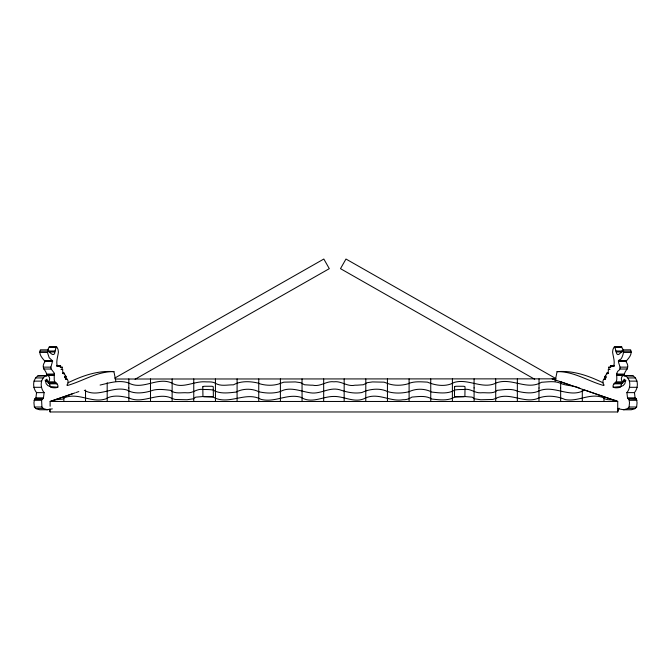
<?xml version="1.0" encoding="UTF-8"?>
<svg xmlns="http://www.w3.org/2000/svg" width="671" height="671" viewBox="0 0 671 671"><rect width="100%" height="100%" fill="white"/><g stroke="black" fill="none" stroke-linecap="round" stroke-linejoin="round"><path stroke-width="1.01" d="M280.394 401.468L280.403 378.93M46.576 376.163C47.691 370.233 39.706 368.941 45.1 361.459C42.659 358.499 38.314 354.489 40.386 349.817L48.035 349.868C49.864 353.131 54.745 357.995 55.106 351.017C55.827 345.213 58.167 347.033 58.411 352.132C57.865 356.502 56.33 360.218 56.918 364.739L58.587 366.374L59.56 366.483L60.583 365.594L60.331 367.507L62.235 367.188L62.042 369.318C63.401 370.325 62.21 372.48 63.317 373.386C64.76 372.162 62.68 374.72 64.5 373.68C64.659 374.41 65.121 375.542 66.454 376.708L65.716 378.897L67.31 379.224L68.065 380.994L67.989 383.2L66.899 385.154L67.436 385.473C82.919 381.162 97.228 371.248 113.936 371.65L115.823 381.094M51.071 387.419C55.81 388.316 60.675 387.997 56.423 383.191L54.854 381.833L54.217 379.945L54.217 372.992L51.155 369.033L50.895 367.138L52.615 360.931L49.193 357.735L47.423 352.443L48.035 349.868M50.342 386.899L49.553 383.812L47.297 381.833L54.854 381.833M45.343 381.413L48.488 381.464L49.52 380.147L49.646 378.218L48.966 376.456L47.54 375.492L45.519 375.827C39.908 379.543 40.092 387.788 44.11 392.627L43.481 397.844L42.818 398.742L34.54 399.035L33.936 402.751L34.364 407.02L35.907 408.589L39.706 409.771L47.264 409.771L52.33 408.865M42.818 398.742L41.602 400.31L41.921 407.02L43.464 408.589L47.264 409.771M193.76 378.922L193.76 401.468M619.929 387.419C615.19 388.316 610.325 387.997 614.577 383.191L615.299 382.99C618.997 379.165 614.082 372.95 619.325 369.989C622.302 366.584 615.039 360.839 620.784 359.186C623.158 356.787 625.758 345.146 620.633 352.803C617.647 356.184 616.666 354.431 615.894 351.017C615.173 345.213 612.833 347.033 612.589 352.132C613.135 356.502 614.67 360.218 614.082 364.739L612.413 366.374L611.44 366.483L610.417 365.594L610.669 367.507L608.765 367.188L608.958 369.318C607.599 370.325 608.79 372.48 607.683 373.386C606.24 372.162 608.32 374.72 606.5 373.68C606.341 374.41 605.879 375.542 604.546 376.708L605.284 378.897L603.69 379.224L602.935 380.994L603.011 383.2L604.101 385.154L603.565 385.473C588.081 381.162 573.772 371.248 557.064 371.65L555.177 381.094M624.424 376.163C623.309 370.233 631.294 368.941 625.9 361.459C628.341 358.499 632.686 354.489 630.614 349.817L622.965 349.868M48.488 381.464L47.23 381.413L47.012 379.266L46.391 379.333L45.653 381.707L46.19 383.728L47.876 385.624L51.189 386.815L57.681 387.419M474.087 401.468L474.087 387.821M617.655 408.681L623.736 409.771L631.294 409.771L635.093 408.589L636.636 407.02L637.064 402.751L636.46 399.035L628.182 398.742L627.519 397.844L626.89 392.627C630.908 387.788 631.092 379.543 625.481 375.827L623.46 375.492L622.034 376.456L621.354 378.218L621.48 380.147L622.512 381.464L625.657 381.413M636.46 399.035L635.076 397.844L634.447 392.627C638.465 387.788 638.649 379.543 633.038 375.827L623.46 375.492M47.54 375.492L37.962 375.827C32.351 379.543 32.535 387.788 36.553 392.627L35.924 397.844L35.261 398.742M623.736 409.771L627.536 408.589L629.079 407.02L629.507 402.751L628.903 399.035M47.767 349.717L49.243 346.999L56.8 346.999M613.319 387.419L619.811 386.815L623.124 385.624L624.81 383.728L625.347 381.707L624.609 379.333L623.988 379.266L623.77 381.413L622.512 381.464M49.159 409.109L50.124 411.969L617.723 411.969L619.006 408.153M616.146 381.833L623.703 381.833L621.447 383.812L620.658 386.899M621.598 347.276L623.233 349.717M495.726 398.448C509.666 391.294 524.848 404.647 538.972 397.92C547.427 394.951 557.224 396.091 565.234 399.597C578.285 401.996 589.859 392.652 602.986 397.559C606.827 401.443 613.336 398.331 617.723 401.468L617.723 411.969M280.369 383.409C273.969 385.951 265.649 385.708 259.132 383.594M280.403 383.376L283.816 382.16L295.341 381.925L300.6 382.68L304.508 384.76L310.69 385.162A32.787 10.459 0 0 0 312.728 385.188C320.637 387.024 326.257 380.742 333.915 381.799C341.581 380.742 347.209 387.024 355.118 385.188A32.787 10.459 0 0 0 357.157 385.171L363.338 384.751L367.247 382.68L372.506 381.925L384.03 382.16L387.435 383.367M280.377 391.537C289.998 386.093 300.902 391.512 310.673 392.862C320.839 394.288 329.117 386.915 339.509 389.708C346.655 392.158 354.053 393.885 361.854 392.543C369.587 388.895 379.719 387.746 387.469 391.537M408.714 383.594C402.189 385.699 393.877 385.951 387.477 383.409M495.726 398.457L492.808 399.463L480.83 399.765L474.531 398.809L472.124 397.148L463.921 396.452L455.794 396.804L452.564 398.062A8.203 2.617 0 0 1 452.397 398.238C446.014 400.847 438.389 399.757 431.688 399.027C425.926 395.244 418.469 396.628 411.927 397.081C409.26 398.859 406.265 399.874 402.986 399.74C390.002 401.988 378.645 392.434 365.779 397.861C355.353 403.808 344.584 396.234 333.915 396.444C322.776 396.335 311.713 404.168 300.86 397.274C287.029 393.29 275.018 402.927 261.053 399.379C246.366 391.252 230.556 404.403 215.45 398.238A8.203 2.617 0 0 1 215.282 398.062L212.137 396.813L203.917 396.452L195.722 397.157L193.307 398.809L187.016 399.765L175.039 399.463L172.153 398.465M408.706 383.485C414.535 381.103 421.245 381.858 427.385 382.126C435.672 385.624 446.106 387.167 454.233 382.403C468.366 378.226 482.91 389.868 496.23 382.931C511.688 377.136 526.676 390.849 541.514 382.277C547.796 381.925 554.833 380.667 560.713 383.376C566.861 386.16 574.183 385.112 580.331 388.576M114.766 378.083L323.825 259.031L329.31 268.66L135.081 379.266M280.377 391.545C273.583 393.667 265.682 393.349 258.771 391.747C252.179 388.333 242.759 388.392 236.226 392.057C228.618 392.896 219.778 394.229 213.009 390.019A9.587 3.061 0 0 0 212.187 389.876C209.235 389.482 206.257 389.499 203.288 389.507C197.207 388.215 193.122 393.29 187.226 392.812C181.833 392.258 174.988 394.338 170.551 390.329C164.085 389.583 156.578 388.484 150.547 391.059C143.443 393.089 134.007 394.28 127.305 390.145C112.711 385.397 98.092 398.423 84.32 390.296M68.039 382.78C82.483 375.735 97.664 370.333 113.936 371.65M75.227 392.812L50.124 401.468L50.124 406.24M72.653 393.701L50.124 401.468L617.723 401.468L552.107 378.847L115.169 379.023M76.159 392.485L78.843 391.562M612.992 399.832L584.533 390.027C569.905 398.834 554.397 384.6 539.14 390.832C532.925 394.078 524.135 392.887 517.542 391.26C511.629 388.224 503.787 389.717 497.295 390.329C492.933 394.338 486.014 392.25 480.621 392.812C474.59 393.164 470.279 388.14 464.022 389.507C461.229 389.507 458.427 389.499 455.659 389.868A9.587 3.061 0 0 0 454.837 390.019C448.069 394.221 439.228 392.904 431.621 392.057C425.095 388.392 415.71 388.35 409.109 391.713C402.206 393.391 394.271 393.651 387.469 391.545M100.096 385.062C109.298 382.973 118.943 379.677 128.606 382.948C142.546 390.698 157.157 376.574 171.617 382.931C181.883 389.339 193.684 381.254 204.613 381.799C208.119 382.101 212.162 381.313 215.324 383.191C220.516 386.664 227.553 384.701 233.441 384.835C241.006 380.7 250.493 381.195 258.738 383.25M54.854 399.832L62.629 399.119L64.852 397.559C78.985 392.392 91.675 403.422 105.766 398.91C112.242 394.598 121.786 396.1 128.807 397.886C142.94 404.697 158.163 391.277 172.12 398.448M614.2 346.999L621.757 346.999M49.168 347.041L56.716 347.041M614.284 347.041L621.832 347.041M47.549 351.017L55.106 351.017M615.894 351.017L623.451 351.017M39.891 351.185L47.448 351.185M623.552 351.185L631.109 351.185M48.807 351.973L54.477 351.973M616.523 351.973L622.193 351.973M39.866 352.443L47.423 352.443M623.577 352.443L631.134 352.443M44.965 360.73L52.523 360.73M618.477 360.73L626.035 360.73M45.058 360.931L52.615 360.931M618.385 360.931L625.942 360.931M45.1 361.459L52.657 361.459M618.343 361.459L625.9 361.459M56.8 365.594L60.583 365.594M610.417 365.594L614.2 365.594M56.481 365.67L60.264 365.67M610.736 365.67L614.519 365.67M56.733 365.838L60.516 365.838M610.484 365.838L614.267 365.838M56.8 366.022L60.575 366.022M610.425 366.022L614.2 366.022M57.672 366.483L59.56 366.483M611.44 366.483L613.328 366.483M43.347 367.138L50.895 367.138M620.105 367.138L627.653 367.138M60.348 367.188L62.235 367.188M608.765 367.188L610.652 367.188M43.598 369.033L51.155 369.033M619.845 369.033L627.402 369.033M60.96 369.377L62.848 369.377M608.152 369.377L610.04 369.377M557.064 371.65C573.336 370.333 588.517 375.735 602.961 382.78M62.579 373.244L64.475 373.244M606.525 373.244L608.421 373.244M62.655 373.344L64.542 373.344M606.458 373.344L608.345 373.344M46.953 374.057L54.51 374.057M616.49 374.057L624.047 374.057M46.928 374.837L54.485 374.837M616.515 374.837L624.072 374.837M46.693 375.332L54.25 375.332M616.75 375.332L624.307 375.332M37.962 375.827L45.519 375.827M625.481 375.827L633.038 375.827M35.597 377.941L43.154 377.941M627.846 377.941L635.403 377.941M65.422 379.224L67.31 379.224M603.69 379.224L605.577 379.224M45.032 380.298L46.92 380.298M624.08 380.298L625.968 380.298M34.02 381.128L41.577 381.128M629.423 381.128L636.98 381.128M48.144 382.99L55.701 382.99M615.299 382.99L622.856 382.99M48.866 383.191L56.423 383.191M614.577 383.191L622.134 383.191M49.553 383.812L57.11 383.812M613.89 383.812L621.447 383.812M33.86 387.301L41.417 387.301M51.206 387.326L57.815 387.326M613.185 387.326L619.794 387.326M629.583 387.301L637.14 387.301M36.553 392.627L44.11 392.627M626.89 392.627L634.447 392.627M35.924 397.844L43.481 397.844M627.519 397.844L635.076 397.844M628.182 398.742L635.739 398.742M34.54 399.035L42.097 399.035M34.045 400.31L41.602 400.31M629.398 400.31L636.955 400.31M34.364 407.02L41.921 407.02M629.079 407.02L636.636 407.02M35.907 408.589L43.464 408.589M627.536 408.589L635.093 408.589M552.107 378.847L556.192 380.239M553.692 378.645L555.647 379.308M559.799 381.489L562.692 382.487M563.657 382.822L570.3 385.12M555.94 378.603L345.976 259.031L340.491 268.66L534.712 379.266M603.975 397.148L603.975 401.468M582.302 389.985L582.302 401.468M560.662 381.782L560.662 388.056M560.654 387.955L560.654 401.468M539.031 378.922L539.031 388.048M538.972 387.955L538.972 401.468M517.358 378.922L517.341 401.468M495.701 378.922L495.726 401.468M474.087 378.922L474.07 387.981M452.413 378.922L452.371 401.468M430.74 378.922L430.757 401.468M409.092 378.922L409.109 401.468M387.435 378.922L387.452 401.468M365.804 378.922L365.779 401.468M344.173 378.922L344.156 401.468M323.674 378.93L323.682 401.468M302.042 378.93L302.067 401.468M258.754 378.93L258.738 401.468M237.098 378.93L237.081 401.468M215.425 378.93L215.466 401.468M172.145 378.93L172.12 401.468M150.489 378.93L150.505 401.468M128.866 387.955L128.866 401.468M128.815 378.93L128.815 388.048M107.184 382.73L107.192 401.468M85.536 389.985L85.536 401.468M63.862 397.148L63.862 401.468M50.124 409.1L50.124 411.969M454.586 386.857L454.468 396.225A1.87 0.596 0 0 0 456.246 396.829L462.99 396.846A1.879 0.596 0 0 0 464.902 396.309L465.028 386.832A1.87 0.596 0 0 0 463.149 386.27L456.423 386.261A1.87 0.596 0 0 0 454.594 386.857M202.818 386.832L202.936 396.309A1.879 0.596 0 0 0 204.856 396.846L211.6 396.838A1.87 0.596 0 0 0 213.37 396.225L213.252 386.857A1.87 0.596 0 0 0 211.415 386.261L204.697 386.27A1.87 0.596 0 0 0 202.818 386.832M64.433 376.876C65.733 380.39 66.471 373.755 64.433 376.876M605.108 377.177C607.02 379.979 606.215 373.395 605.108 377.177"/></g></svg>
